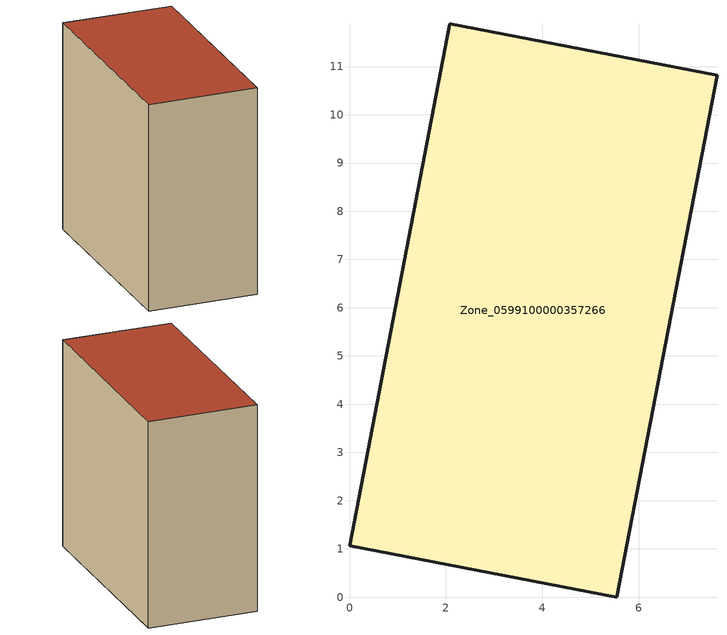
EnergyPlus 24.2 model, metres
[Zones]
Zone_0599100000357266
 floor ground (C_G): 2.08,11.88 7.62,10.82 5.54,0 0,1.06 z0
 wall outside (C_F): 7.62,10.82 2.08,11.88 0,1.06 5.54,0 7.62,10.82 z0:10.78
 roof outside (C_R): 0,1.06 5.54,0 7.62,10.82 2.08,11.88 z10.78
[BUILDING]
Pand.0599100000357266: North Axis=0; Terrain=City; Loads Convergence Tolerance Value=0.04; Temperature Convergence Tolerance Value=0.4; Solar Distribution=FullExterior; Maximum Number of Warmup Days=25; Minimum Number of Warmup Days=1
[Site:Location]
Rotterdam.The.Hague.AP_ZH_NLD Design_Conditions: Latitude=51.96; Longitude=4.45; Time Zone=1; Elevation=-4.5
[SITE:GROUNDTEMPERATURE:BUILDINGSURFACE]
18, 18, 18, 18, 18, 18, 18, 18, 18, 18, 18, 18
[MATERIAL] Thermal Absorptance=0.9; Solar Absorptance=0.7; Visible Absorptance=0.7
Name | Roughness | Thickness | Conductivity | Density | Specific Heat
G.TC.1992-2005 | MediumSmooth | 0.15 | 0.06 | 540 | 1210
F.TC.1992-2005 | Rough | 0.3 | 0.12 | 1920 | 840
R.TC.1992-2005 | MediumRough | 0.2 | 0.08 | 1500 | 1000
[CONSTRUCTION]
C_G: G.TC.1992-2005
C_F: F.TC.1992-2005
C_R: R.TC.1992-2005
[ZONE]
Zone_0599100000357266: Type=1; Multiplier=1; Ceiling Height=Autocalculate; Volume=Autocalculate; Floor Area=autocalculate; Part of Total Floor Area=Yes
[ZONEINFILTRATION:DESIGNFLOWRATE]
Infil_Zone_0599100000357266: Zone or ZoneList or Space or SpaceList=Zone_0599100000357266; Schedule=AlwaysOn; Design Flow Rate Calculation Method=Flow/Area; Flow Rate per Floor Area=0.0015; Constant Term Coefficient=1; Temperature Term Coefficient=0; Velocity Term Coefficient=0; Velocity Squared Term Coefficient=0
[HVACTEMPLATE:ZONE:IDEALLOADSAIRSYSTEM]
Zone_0599100000357266: Maximum Heating Supply Air Temperature=50; Minimum Cooling Supply Air Temperature=13; Maximum Heating Supply Air Humidity Ratio=0.0156; Minimum Cooling Supply Air Humidity Ratio=0.0077; Heating Limit=NoLimit; Cooling Limit=NoLimit; Dehumidification Control Type=ConstantSensibleHeatRatio; Cooling Sensible Heat Ratio=0.7; Dehumidification Setpoint=60; Humidification Control Type=None; Humidification Setpoint=30; Outdoor Air Method=None; Outdoor Air Flow Rate per Person=0.00944; Outdoor Air Flow Rate per Zone Floor Area=0; Outdoor Air Flow Rate per Zone=0; Demand Controlled Ventilation Type=None; Outdoor Air Economizer Type=NoEconomizer; Heat Recovery Type=None; Sensible Heat Recovery Effectiveness=0.7; Latent Heat Recovery Effectiveness=0.65
[ZONECONTROL:THERMOSTAT]
ThermostatControl_Zone_0599100000357266: Zone or ZoneList=Zone_0599100000357266; Control Type Schedule=DualSetpointControlType; Control 1=Thermostat_Zone_0599100000357266; Temperature Difference Between Cutout And Setpoint=0
[THERMOSTATSETPOINT:DUALSETPOINT]
Thermostat_Zone_0599100000357266: Heating Setpoint Temperature Schedule=HeatingSetpoint_Zone_0599100000357266; Cooling Setpoint Temperature Schedule=CoolingSetpoint_Zone_0599100000357266
[SCHEDULE:COMPACT]
HeatingSetpoint_Zone_0599100000357266: Through: 12/31, For: AllDays, Until: 24:00, 21
CoolingSetpoint_Zone_0599100000357266: Through: 12/31, For: AllDays, Until: 24:00, 24
DualSetpointControlType: Through: 12/31, For: AllDays, Until: 24:00, 4
AlwaysOn: Through: 12/31, For: AllDays, Until: 24:00, 1
